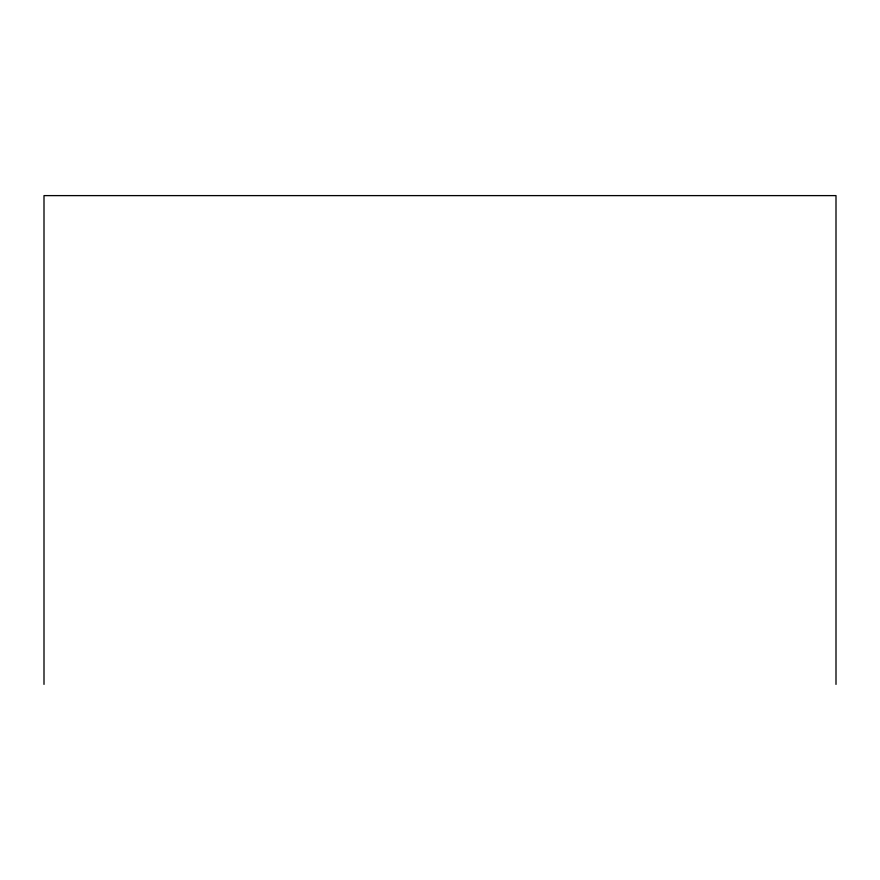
<?xml version="1.0" encoding="UTF-8"?>
<svg xmlns="http://www.w3.org/2000/svg" width="880" height="880" viewBox="0 0 880 880"><rect width="100%" height="100%" fill="white"/><g stroke="black" fill="none" stroke-linecap="round" stroke-linejoin="round"><path stroke-width="1.32" d="M836 684.387L836 195.613L44 195.613L44 684.387"/></g></svg>
